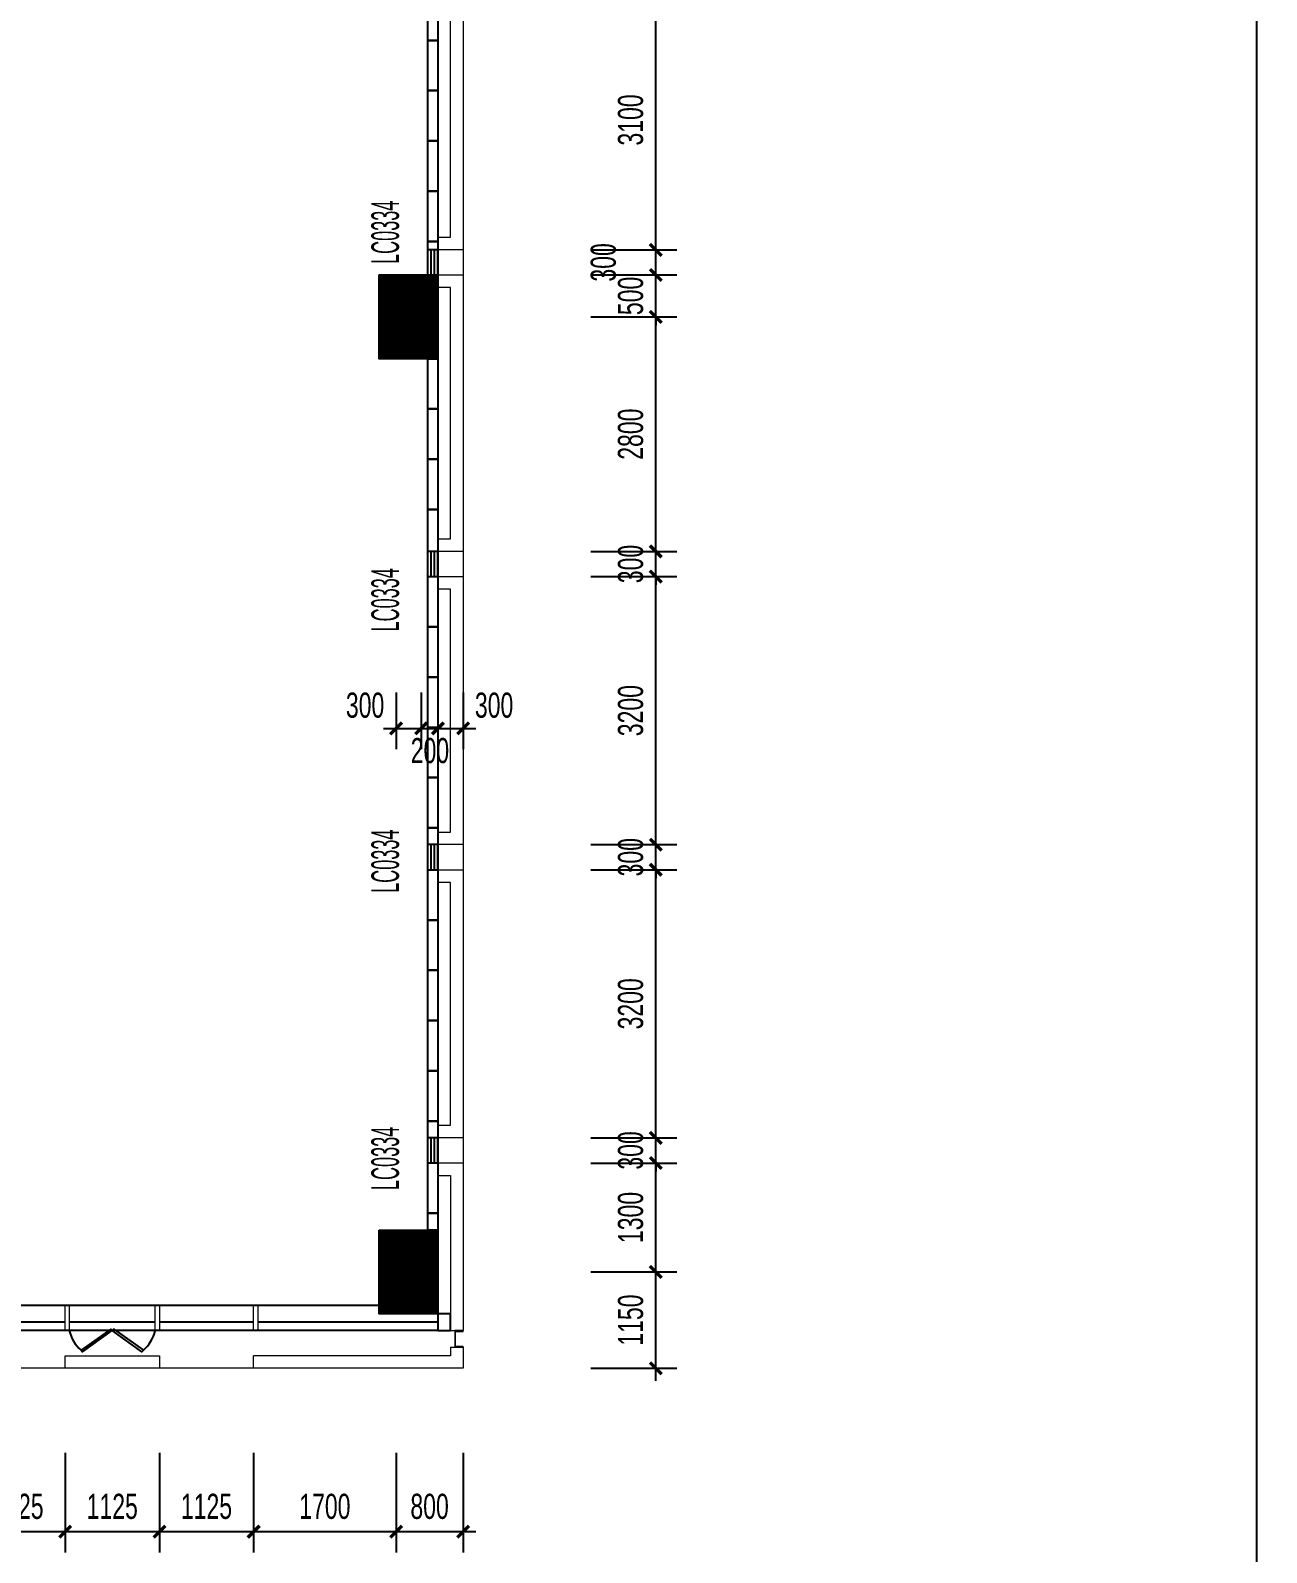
# Model space of a CAD drawing. Header units: millimetres. Extents: x 285006 to 3037698, y -2820855 to 192241.
# Drawn here: x 1062169 to 1076923, y -2816405 to -2798236 of the extents above; entities that cross this region are included whole.
import ezdxf
from ezdxf.enums import TextEntityAlignment as Align
from ezdxf.xclip import XClip

# ---------------------------------------------------------------- set-up
doc = ezdxf.new("R2010")
doc.units = ezdxf.units.MM
doc.header["$XCLIPFRAME"] = 2
doc.header["$PDMODE"] = 35
doc.header["$PDSIZE"] = -0.1
for name, color, linetype in [('___', 4, 'Continuous'), ('COL-1A1B-4~12$0$S-PUB-COL', 6, 'Continuous'), ('COL-1A1B-4~12$0$S-PUB-COLHATCH', 8, 'Continuous'), ('WALL-1A1B-6F$0$A-DOOR', 142, 'Continuous')]:
    doc.layers.add(name, color=color, linetype=linetype)
for name, color, linetype, lineweight in [('DIM-1B-6F$0$A-ANNO-DIMS', 73, 'Continuous', 18), ('DOOR-1B-IDEN-6F$0$A-DOOR-IDEN', 7, 'Continuous', 25), ('EXWALL-1B-6F$0$A-FLOR-UNDR', 11, 'Continuous', 18), ('EXWALL-1B-6F$0$A-SECT-MOLD1', 1, 'Continuous', 15), ('EXWALL-1B-6F$0$A-WALL-GLAZ', 142, 'Continuous', 18), ('EXWALL-1B-6F$0$A-WALL-STON', 31, 'Continuous', 18)]:
    doc.layers.add(name, color=color, linetype=linetype, lineweight=lineweight)
doc.styles.add('CCD_DIM', font='archs.shx', dxfattribs={"width": 0.7})
doc.styles.add('DIM-1B-6F$0$HYGB2014', font='hygbsz.shx', dxfattribs={"width": 0.7, "bigfont": 'hygbhz.shx'})
doc.styles.add('DOOR-1B-IDEN-6F$0$HYGB2014', font='hygbsz.shx', dxfattribs={"width": 0.7, "bigfont": 'hygbhz.shx'})
doc.dimstyles.new('DIM-1B-6F$0$DIMN', dxfattribs={"dimtxt": 300, "dimasz": 100, "dimexe": 250, "dimexo": 300, "dimgap": 0, "dimtad": 0, "dimdec": 0, "dimzin": 0, "dimdsep": 46, "dimtxsty": 'DIM-1B-6F$0$HYGB2014', "dimblk": 'DIM-1B-6F$0$_archtick', "dimcen": 0.09, "dimdle": 150, "dimclrt": 7, "dimazin": 0, "dimtfac": 1, "dimtdec": 0, "dimtix": 1, "dimtmove": 2, "dimatfit": 3, "dimfxl": 1, "dimtvp": 1, "dimtolj": 1, "dimtzin": 0, "dimarcsym": 0})
doc.dimstyles.new('DIM_100', dxfattribs={"dimscale": 100, "dimtxt": 1.5, "dimasz": 1, "dimexe": 1.5, "dimexo": 1.5, "dimgap": 0.6, "dimtad": 1, "dimdec": 0, "dimrnd": 5, "dimzin": 12, "dimdsep": 46, "dimtxsty": 'CCD_DIM', "dimblk": 'CCD_Dimension_Tick', "dimcen": 0.125, "dimclrd": 44, "dimclre": 44, "dimclrt": 50, "dimadec": 0, "dimazin": 0, "dimtfac": 1, "dimtdec": 0, "dimtix": 1, "dimtmove": 2, "dimatfit": 3, "dimldrblk": 'CCD_Leader_Dot', "dimfxl": 5, "dimtvp": 1, "dimtolj": 1, "dimtzin": 0, "dimarcsym": 0})

# ---------------------------------------------------------------- blocks, each defined once
blk = doc.blocks.new('结构留洞-1#AB-6F')
at = {"layer": 'Defpoints'}
blk.add_lwpolyline([(103000, 20800), (107150, 20800), (107150, 21100), (120900, 21100), (120900, 20900), (120900, 20900), (120900, -500), (120200, -500), (120200, -400), (111750, -400), (111750, -500), (111050, -500), (111050, -400), (102753, -400)], dxfattribs=at)
blk = doc.blocks.new('EXWALL-1B-6F$0$幕墙-1125陶板单元')
blk.add_lwpolyline([(-562.5, 150), (562.5, 150), (562.5, 0), (-562.5, 0)], close=True)
blk = doc.blocks.new('EXWALL-1B-6F$0$ef')
at = {"layer": 'EXWALL-1B-6F$0$A-WALL-GLAZ', "lineweight": -3}
for points in [[(98270726, 18746787), (98270744, 18746769), (98271098, 18747022), (98271079, 18747040)], [(98271469, 18746787), (98271451, 18746769), (98271098, 18747022), (98271116, 18747040)]]:
    blk.add_lwpolyline(points, close=True, dxfattribs=at)
for centre, start, end in [((98271019, 18747123), 193.0402, 228.8588), ((98271176, 18747123), 311.1412, 346.9598)]:
    blk.add_arc(centre, 446, start, end, dxfattribs=at)
blk = doc.blocks.new('EXWALL-1B-6F')
at = {"layer": 'EXWALL-1B-6F$0$A-FLOR-UNDR'}
for points in [[(98388935, 18768822), (98388935, 18747022)], [(98388935, 18746822), (98388935, 18746572), (98358310, 18746572)]]:
    blk.add_lwpolyline(points, dxfattribs=at)
at = {"layer": 'EXWALL-1B-6F$0$A-SECT-MOLD1'}
blk.add_lwpolyline([(98388935, 18746832), (98388845, 18746832), (98388845, 18747012), (98388935, 18747012), (98388935, 18747022), (98388835, 18747022), (98388835, 18746822), (98388935, 18746822)], close=True, dxfattribs=at)
at = {"layer": 'EXWALL-1B-6F$0$A-WALL-GLAZ'}
blk.add_line((98379473, 18747322), (98387934, 18747322), dxfattribs=at)
at = {"layer": 'EXWALL-1B-6F$0$A-WALL-GLAZ', "lineweight": -3}
for p, q in [((98384185, 18747122), (98383060, 18747122)), ((98385260, 18747122), (98384235, 18747122)), ((98386435, 18747122), (98385310, 18747122)), ((98388635, 18747122), (98386485, 18747122)), ((98388635, 18747222), (98388635, 18747022)), ((98388635, 18747022), (98358310, 18747022))]:
    blk.add_line(p, q, dxfattribs=at)
at = {"layer": 'EXWALL-1B-6F$0$A-WALL-GLAZ'}
for points in [[(98384235, 18747022), (98384185, 18747022), (98384185, 18747322), (98384235, 18747322)], [(98385310, 18747022), (98385260, 18747022), (98385260, 18747322), (98385310, 18747322)], [(98386485, 18747022), (98386435, 18747022), (98386435, 18747322), (98386485, 18747322)]]:
    blk.add_lwpolyline(points, close=True, dxfattribs=at)
at = {"layer": 'EXWALL-1B-6F$0$A-WALL-GLAZ', "lineweight": -3}
blk.add_lwpolyline([(98388785, 18747222), (98388635, 18747222), (98388635, 18747022), (98388785, 18747022)], close=True, dxfattribs=at)
at = {"layer": 'EXWALL-1B-6F$0$A-WALL-STON'}
for p, q in [((98388635, 18748872), (98388785, 18748872)), ((98388785, 18748872), (98388785, 18747022)), ((98388785, 18747022), (98388935, 18747022)), ((98388785, 18746722), (98386435, 18746722)), ((98388785, 18746822), (98388935, 18746822)), ((98388785, 18746822), (98388785, 18746722))]:
    blk.add_line(p, q, dxfattribs=at)
for points in [[(98388635, 18760072), (98388785, 18760072), (98388785, 18762872), (98388635, 18762872), (98388635, 18763022), (98388935, 18763022), (98388935, 18759922), (98388635, 18759922)], [(98388635, 18756472), (98388785, 18756472), (98388785, 18759472), (98388635, 18759472), (98388635, 18759622), (98388935, 18759622), (98388935, 18756322), (98388635, 18756322)], [(98388635, 18752972), (98388785, 18752972), (98388785, 18755872), (98388635, 18755872), (98388635, 18756022), (98388935, 18756022), (98388935, 18752822), (98388635, 18752822)], [(98388635, 18749472), (98388785, 18749472), (98388785, 18752372), (98388635, 18752372), (98388635, 18752522), (98388935, 18752522), (98388935, 18749322), (98388635, 18749322)]]:
    blk.add_lwpolyline(points, close=True, dxfattribs=at)
for points in [[(98388635, 18749022), (98388935, 18749022), (98388935, 18747022)], [(98388935, 18746822), (98388935, 18746572), (98386435, 18746572), (98386435, 18746722)]]:
    blk.add_lwpolyline(points, dxfattribs=at)
blk.add_blockref('EXWALL-1B-6F$0$ef', (113650, 0))
blk.add_blockref('EXWALL-1B-6F$0$幕墙-1125陶板单元', (98384748, 18746572), dxfattribs=at)
blk = doc.blocks.new('COL-1A1B-4~12')
at = {"layer": 'COL-1A1B-4~12$0$S-PUB-COLHATCH'}
h = blk.add_hatch(dxfattribs=at)
h.set_pattern_fill('ANSI31', color=256)
h.set_pattern_definition([(45, (121936.15707, -3749.11219), (-0.08838834764832, 0.08838834764832), [])])
h.paths.add_polyline_path([(98387935, 18758622), (98388635, 18758622), (98388635, 18759622), (98387935, 18759622)])
h = blk.add_hatch(dxfattribs=at)
h.set_pattern_fill('ANSI31', color=256)
h.set_pattern_definition([(45, (121936.15705, -15149.11264), (-0.08838834764832, 0.08838834764832), [])])
h.paths.add_polyline_path([(98387935, 18747222), (98388635, 18747222), (98388635, 18748222), (98387935, 18748222)])
at = {"layer": 'COL-1A1B-4~12$0$S-PUB-COL'}
for points in [[(98387935, 18759622), (98388635, 18759622), (98388635, 18758622), (98387935, 18758622)], [(98387935, 18748222), (98388635, 18748222), (98388635, 18747222), (98387935, 18747222)]]:
    blk.add_lwpolyline(points, close=True, dxfattribs=at)
blk = doc.blocks.new('DIM-1B-6F$0$_archtick')
at = {"const_width": 0.4}
blk.add_lwpolyline([(-0.7, -0.7), (0.7, 0.7)], dxfattribs=at)
blk = doc.blocks.new('*D1552')
at = {"layer": 'Defpoints', "color": 0, "transparency": 16777216}
for p in [(1061458, -2814913), (1062583, -2814913), (1062583, -2816155)]:
    blk.add_point(p, dxfattribs=at)
at = {"layer": 'DIM-1B-6F$0$A-ANNO-DIMS', "color": 0, "lineweight": -2, "transparency": 16777216}
for p, q in [((1061458, -2815213), (1061458, -2816405)), ((1062583, -2815213), (1062583, -2816405)), ((1061308, -2816155), (1062733, -2816155))]:
    blk.add_line(p, q, dxfattribs=at)
at = {"layer": 'DIM-1B-6F$0$A-ANNO-DIMS', "color": 0, "lineweight": -2, "transparency": 16777216, "xscale": 100, "yscale": 100, "zscale": 100, "rotation": 180}
blk.add_blockref('DIM-1B-6F$0$_archtick', (1061458, -2816155), dxfattribs=at)
at = {"layer": 'DIM-1B-6F$0$A-ANNO-DIMS', "color": 0, "lineweight": -2, "transparency": 16777216, "xscale": 100, "yscale": 100, "zscale": 100}
blk.add_blockref('DIM-1B-6F$0$_archtick', (1062583, -2816155), dxfattribs=at)
at = {"layer": 'DIM-1B-6F$0$A-ANNO-DIMS', "color": 7, "transparency": 16777216, "insert": (1062020, -2815855), "char_height": 300, "attachment_point": 5, "style": 'DIM-1B-6F$0$HYGB2014'}
blk.add_mtext('\\A1;1125', dxfattribs=at)
blk = doc.blocks.new('CCD_Dimension_Tick')
at = {"color": 0, "linetype": 'ByBlock'}
for p, q in [((-1.09, 0), (0, 0)), ((0, 0), (1.09, 0))]:
    blk.add_line(p, q, dxfattribs=at)
at = {"color": 0, "linetype": 'Continuous', "const_width": 0.608}
blk.add_lwpolyline([(-0.61, -0.61), (0.61, 0.61)], dxfattribs=at)
blk = doc.blocks.new('*D1553')
at = {"layer": '___', "color": 44, "lineweight": -2, "transparency": 16777216}
for p, q in [((1162392, -1083359), (1162242, -1083359)), ((1162392, -1083459), (1162392, -1085509)), ((1162435, -1085609), (1162242, -1085609))]:
    blk.add_line(p, q, dxfattribs=at)
at = {"layer": 'Defpoints', "color": 0, "transparency": 16777216}
for p in [(1162518, -1083359), (1162392, -1085609), (1162585, -1085609), (1062583, -2814913), (1063708, -2814913), (1063708, -2816155)]:
    blk.add_point(p, dxfattribs=at)
at = {"layer": 'DIM-1B-6F$0$A-ANNO-DIMS', "color": 0, "lineweight": -2, "transparency": 16777216}
for p, q in [((1062583, -2815213), (1062583, -2816405)), ((1063708, -2815213), (1063708, -2816405)), ((1062433, -2816155), (1063858, -2816155))]:
    blk.add_line(p, q, dxfattribs=at)
at = {"layer": '___', "color": 44, "lineweight": -2, "transparency": 16777216, "xscale": 100, "yscale": 100, "zscale": 100}
for p, rotation in [((1162392, -1083359), 90), ((1162392, -1085609), 270)]:
    blk.add_blockref('CCD_Dimension_Tick', p, dxfattribs=dict(at, rotation=rotation))
at = {"layer": 'DIM-1B-6F$0$A-ANNO-DIMS', "color": 0, "lineweight": -2, "transparency": 16777216, "xscale": 100, "yscale": 100, "zscale": 100, "rotation": 180}
blk.add_blockref('DIM-1B-6F$0$_archtick', (1062583, -2816155), dxfattribs=at)
at = {"layer": 'DIM-1B-6F$0$A-ANNO-DIMS', "color": 0, "lineweight": -2, "transparency": 16777216, "xscale": 100, "yscale": 100, "zscale": 100}
blk.add_blockref('DIM-1B-6F$0$_archtick', (1063708, -2816155), dxfattribs=at)
at = {"layer": '___', "color": 50, "transparency": 16777216, "insert": (1162257, -1084484), "char_height": 150, "attachment_point": 5, "rotation": 90, "style": 'CCD_DIM'}
blk.add_mtext('\\A1;2250', dxfattribs=at)
at = {"layer": 'DIM-1B-6F$0$A-ANNO-DIMS', "color": 7, "transparency": 16777216, "insert": (1063145, -2815855), "char_height": 300, "attachment_point": 5, "style": 'DIM-1B-6F$0$HYGB2014'}
blk.add_mtext('\\A1;1125', dxfattribs=at)
blk = doc.blocks.new('*D1554')
at = {"layer": '___', "color": 44, "lineweight": -2, "transparency": 16777216}
for p, q in [((1154593, -1091584), (1154281, -1091584)), ((1154431, -1091684), (1154431, -1092211)), ((1154593, -1092311), (1154281, -1092311))]:
    blk.add_line(p, q, dxfattribs=at)
at = {"layer": 'Defpoints', "color": 0, "transparency": 16777216}
for p in [(1154743, -1091584, 0), (1154431, -1092311), (1154743, -1092311, 0), (1063708, -2814913), (1064833, -2814913), (1064833, -2816155)]:
    blk.add_point(p, dxfattribs=at)
at = {"layer": 'DIM-1B-6F$0$A-ANNO-DIMS', "color": 0, "lineweight": -2, "transparency": 16777216}
for p, q in [((1063708, -2815213), (1063708, -2816405)), ((1064833, -2815213), (1064833, -2816405)), ((1063558, -2816155), (1064983, -2816155))]:
    blk.add_line(p, q, dxfattribs=at)
at = {"layer": '___', "color": 44, "lineweight": -2, "transparency": 16777216, "xscale": 100, "yscale": 100, "zscale": 100}
for p, rotation in [((1154431, -1091584), 90.00020283730542), ((1154431, -1092311), 270.0002028373054)]:
    blk.add_blockref('CCD_Dimension_Tick', p, dxfattribs=dict(at, rotation=rotation))
at = {"layer": 'DIM-1B-6F$0$A-ANNO-DIMS', "color": 0, "lineweight": -2, "transparency": 16777216, "xscale": 100, "yscale": 100, "zscale": 100, "rotation": 180}
blk.add_blockref('DIM-1B-6F$0$_archtick', (1063708, -2816155), dxfattribs=at)
at = {"layer": 'DIM-1B-6F$0$A-ANNO-DIMS', "color": 0, "lineweight": -2, "transparency": 16777216, "xscale": 100, "yscale": 100, "zscale": 100}
blk.add_blockref('DIM-1B-6F$0$_archtick', (1064833, -2816155), dxfattribs=at)
at = {"layer": '___', "color": 50, "transparency": 16777216, "insert": (1154566, -1091947), "char_height": 150, "attachment_point": 5, "rotation": 270.0002, "style": 'CCD_DIM'}
blk.add_mtext('\\A1;725', dxfattribs=at)
at = {"layer": 'DIM-1B-6F$0$A-ANNO-DIMS', "color": 7, "transparency": 16777216, "insert": (1064270, -2815855), "char_height": 300, "attachment_point": 5, "style": 'DIM-1B-6F$0$HYGB2014'}
blk.add_mtext('\\A1;1125', dxfattribs=at)
blk = doc.blocks.new('*D1555')
at = {"layer": '___', "color": 44, "lineweight": -2, "transparency": 16777216}
for p, q in [((1154593, -1087071), (1154181, -1087071)), ((1154331, -1089276), (1154331, -1087171)), ((1154593, -1089376), (1154181, -1089376))]:
    blk.add_line(p, q, dxfattribs=at)
at = {"layer": 'Defpoints', "color": 0, "transparency": 16777216}
for p in [(1154331, -1087071), (1154743, -1087071, 0), (1154743, -1089376, 0), (1064833, -2814913), (1066533, -2814913), (1066533, -2816155)]:
    blk.add_point(p, dxfattribs=at)
at = {"layer": 'DIM-1B-6F$0$A-ANNO-DIMS', "color": 0, "lineweight": -2, "transparency": 16777216}
for p, q in [((1064833, -2815213), (1064833, -2816405)), ((1066533, -2815213), (1066533, -2816405)), ((1064683, -2816155), (1066683, -2816155))]:
    blk.add_line(p, q, dxfattribs=at)
at = {"layer": '___', "color": 44, "lineweight": -2, "transparency": 16777216, "xscale": 100, "yscale": 100, "zscale": 100}
for p, rotation in [((1154331, -1087071), 90), ((1154331, -1089376), 270)]:
    blk.add_blockref('CCD_Dimension_Tick', p, dxfattribs=dict(at, rotation=rotation))
at = {"layer": 'DIM-1B-6F$0$A-ANNO-DIMS', "color": 0, "lineweight": -2, "transparency": 16777216, "xscale": 100, "yscale": 100, "zscale": 100, "rotation": 180}
blk.add_blockref('DIM-1B-6F$0$_archtick', (1064833, -2816155), dxfattribs=at)
at = {"layer": 'DIM-1B-6F$0$A-ANNO-DIMS', "color": 0, "lineweight": -2, "transparency": 16777216, "xscale": 100, "yscale": 100, "zscale": 100}
blk.add_blockref('DIM-1B-6F$0$_archtick', (1066533, -2816155), dxfattribs=at)
at = {"layer": '___', "color": 50, "transparency": 16777216, "insert": (1154196, -1088224), "char_height": 150, "attachment_point": 5, "rotation": 90, "style": 'CCD_DIM'}
blk.add_mtext('\\A1;2305', dxfattribs=at)
at = {"layer": 'DIM-1B-6F$0$A-ANNO-DIMS', "color": 7, "transparency": 16777216, "insert": (1065683, -2815855), "char_height": 300, "attachment_point": 5, "style": 'DIM-1B-6F$0$HYGB2014'}
blk.add_mtext('\\A1;1700', dxfattribs=at)
blk = doc.blocks.new('*D1556')
at = {"layer": '___', "color": 44, "lineweight": -2, "transparency": 16777216}
for p, q in [((1154593, -1088749), (1154436, -1088749)), ((1154586, -1088849), (1154586, -1089276)), ((1154593, -1089376), (1154436, -1089376))]:
    blk.add_line(p, q, dxfattribs=at)
at = {"layer": 'Defpoints', "color": 0, "transparency": 16777216}
for p in [(1154743, -1088749, 0), (1154586, -1089376), (1154743, -1089376, 0), (1066533, -2814913), (1067333, -2814913), (1067333, -2816155)]:
    blk.add_point(p, dxfattribs=at)
at = {"layer": 'DIM-1B-6F$0$A-ANNO-DIMS', "color": 0, "lineweight": -2, "transparency": 16777216}
for p, q in [((1066533, -2815213), (1066533, -2816405)), ((1067333, -2815213), (1067333, -2816405)), ((1066383, -2816155), (1067483, -2816155))]:
    blk.add_line(p, q, dxfattribs=at)
at = {"layer": '___', "color": 44, "lineweight": -2, "transparency": 16777216, "xscale": 100, "yscale": 100, "zscale": 100}
for p, rotation in [((1154586, -1088749), 90), ((1154586, -1089376), 270)]:
    blk.add_blockref('CCD_Dimension_Tick', p, dxfattribs=dict(at, rotation=rotation))
at = {"layer": 'DIM-1B-6F$0$A-ANNO-DIMS', "color": 0, "lineweight": -2, "transparency": 16777216, "xscale": 100, "yscale": 100, "zscale": 100, "rotation": 180}
blk.add_blockref('DIM-1B-6F$0$_archtick', (1066533, -2816155), dxfattribs=at)
at = {"layer": 'DIM-1B-6F$0$A-ANNO-DIMS', "color": 0, "lineweight": -2, "transparency": 16777216, "xscale": 100, "yscale": 100, "zscale": 100}
blk.add_blockref('DIM-1B-6F$0$_archtick', (1067333, -2816155), dxfattribs=at)
at = {"layer": '___', "color": 50, "transparency": 16777216, "insert": (1154451, -1089062), "char_height": 150, "attachment_point": 5, "rotation": 90, "style": 'CCD_DIM'}
blk.add_mtext('\\A1;625', dxfattribs=at)
at = {"layer": 'DIM-1B-6F$0$A-ANNO-DIMS', "color": 7, "transparency": 16777216, "insert": (1066933, -2815855), "char_height": 300, "attachment_point": 5, "style": 'DIM-1B-6F$0$HYGB2014'}
blk.add_mtext('\\A1;800', dxfattribs=at)
blk = doc.blocks.new('*D1452')
at = {"layer": 'Defpoints', "color": 0, "transparency": 16777216}
for p in [(1068559, -2813055), (1069633, -2813055), (1068559, -2814205)]:
    blk.add_point(p, dxfattribs=at)
at = {"layer": 'DIM-1B-6F$0$A-ANNO-DIMS', "color": 0, "lineweight": -2, "transparency": 16777216}
for p, q in [((1069633, -2814355), (1069633, -2812905)), ((1068859, -2813055), (1069883, -2813055)), ((1068859, -2814205), (1069883, -2814205))]:
    blk.add_line(p, q, dxfattribs=at)
at = {"layer": 'DIM-1B-6F$0$A-ANNO-DIMS', "color": 0, "lineweight": -2, "transparency": 16777216, "xscale": 100, "yscale": 100, "zscale": 100}
for p, rotation in [((1069633, -2813055), 90), ((1069633, -2814205), 270)]:
    blk.add_blockref('DIM-1B-6F$0$_archtick', p, dxfattribs=dict(at, rotation=rotation))
at = {"layer": 'DIM-1B-6F$0$A-ANNO-DIMS', "color": 7, "transparency": 16777216, "insert": (1069333, -2813630), "char_height": 300, "attachment_point": 5, "rotation": 90, "style": 'DIM-1B-6F$0$HYGB2014'}
blk.add_mtext('\\A1;1150', dxfattribs=at)
blk = doc.blocks.new('*D1453')
at = {"layer": 'Defpoints', "color": 0, "transparency": 16777216}
for p in [(1068559, -2811755), (1069633, -2811755), (1068559, -2813055)]:
    blk.add_point(p, dxfattribs=at)
at = {"layer": 'DIM-1B-6F$0$A-ANNO-DIMS', "color": 0, "lineweight": -2, "transparency": 16777216}
for p, q in [((1069633, -2813205), (1069633, -2811605)), ((1068859, -2811755), (1069883, -2811755)), ((1068859, -2813055), (1069883, -2813055))]:
    blk.add_line(p, q, dxfattribs=at)
at = {"layer": 'DIM-1B-6F$0$A-ANNO-DIMS', "color": 0, "lineweight": -2, "transparency": 16777216, "xscale": 100, "yscale": 100, "zscale": 100}
for p, rotation in [((1069633, -2811755), 90), ((1069633, -2813055), 270)]:
    blk.add_blockref('DIM-1B-6F$0$_archtick', p, dxfattribs=dict(at, rotation=rotation))
at = {"layer": 'DIM-1B-6F$0$A-ANNO-DIMS', "color": 7, "transparency": 16777216, "insert": (1069333, -2812405), "char_height": 300, "attachment_point": 5, "rotation": 90, "style": 'DIM-1B-6F$0$HYGB2014'}
blk.add_mtext('\\A1;1300', dxfattribs=at)
blk = doc.blocks.new('*D1454')
at = {"layer": 'Defpoints', "color": 0, "transparency": 16777216}
for p in [(1068559, -2811455), (1069633, -2811455), (1068559, -2811755)]:
    blk.add_point(p, dxfattribs=at)
at = {"layer": 'DIM-1B-6F$0$A-ANNO-DIMS', "color": 0, "lineweight": -2, "transparency": 16777216}
for p, q in [((1069633, -2811455), (1069633, -2811355)), ((1068859, -2811455), (1069883, -2811455)), ((1069633, -2811755), (1069633, -2811455)), ((1068859, -2811755), (1069883, -2811755)), ((1069633, -2811755), (1069633, -2811855))]:
    blk.add_line(p, q, dxfattribs=at)
at = {"layer": 'DIM-1B-6F$0$A-ANNO-DIMS', "color": 0, "lineweight": -2, "transparency": 16777216, "xscale": 100, "yscale": 100, "zscale": 100}
for p, rotation in [((1069633, -2811455), 270), ((1069633, -2811755), 90)]:
    blk.add_blockref('DIM-1B-6F$0$_archtick', p, dxfattribs=dict(at, rotation=rotation))
at = {"layer": 'DIM-1B-6F$0$A-ANNO-DIMS', "color": 7, "transparency": 16777216, "insert": (1069333, -2811605), "char_height": 300, "attachment_point": 5, "rotation": 90, "style": 'DIM-1B-6F$0$HYGB2014'}
blk.add_mtext('\\A1;300', dxfattribs=at)
blk = doc.blocks.new('*D1455')
at = {"layer": 'Defpoints', "color": 0, "transparency": 16777216}
for p in [(1068559, -2808255), (1069633, -2808255), (1068559, -2811455)]:
    blk.add_point(p, dxfattribs=at)
at = {"layer": 'DIM-1B-6F$0$A-ANNO-DIMS', "color": 0, "lineweight": -2, "transparency": 16777216}
for p, q in [((1069633, -2811605), (1069633, -2808105)), ((1068859, -2808255), (1069883, -2808255)), ((1068859, -2811455), (1069883, -2811455))]:
    blk.add_line(p, q, dxfattribs=at)
at = {"layer": 'DIM-1B-6F$0$A-ANNO-DIMS', "color": 0, "lineweight": -2, "transparency": 16777216, "xscale": 100, "yscale": 100, "zscale": 100}
for p, rotation in [((1069633, -2808255), 90), ((1069633, -2811455), 270)]:
    blk.add_blockref('DIM-1B-6F$0$_archtick', p, dxfattribs=dict(at, rotation=rotation))
at = {"layer": 'DIM-1B-6F$0$A-ANNO-DIMS', "color": 7, "transparency": 16777216, "insert": (1069333, -2809855), "char_height": 300, "attachment_point": 5, "rotation": 90, "style": 'DIM-1B-6F$0$HYGB2014'}
blk.add_mtext('\\A1;3200', dxfattribs=at)
blk = doc.blocks.new('*D1456')
at = {"layer": 'Defpoints', "color": 0, "transparency": 16777216}
for p in [(1068559, -2807955), (1069633, -2807955), (1068559, -2808255)]:
    blk.add_point(p, dxfattribs=at)
at = {"layer": 'DIM-1B-6F$0$A-ANNO-DIMS', "color": 0, "lineweight": -2, "transparency": 16777216}
for p, q in [((1069633, -2807955), (1069633, -2807855)), ((1068859, -2807955), (1069883, -2807955)), ((1069633, -2808255), (1069633, -2807955)), ((1068859, -2808255), (1069883, -2808255)), ((1069633, -2808255), (1069633, -2808355))]:
    blk.add_line(p, q, dxfattribs=at)
at = {"layer": 'DIM-1B-6F$0$A-ANNO-DIMS', "color": 0, "lineweight": -2, "transparency": 16777216, "xscale": 100, "yscale": 100, "zscale": 100}
for p, rotation in [((1069633, -2807955), 270), ((1069633, -2808255), 90)]:
    blk.add_blockref('DIM-1B-6F$0$_archtick', p, dxfattribs=dict(at, rotation=rotation))
at = {"layer": 'DIM-1B-6F$0$A-ANNO-DIMS', "color": 7, "transparency": 16777216, "insert": (1069333, -2808105), "char_height": 300, "attachment_point": 5, "rotation": 90, "style": 'DIM-1B-6F$0$HYGB2014'}
blk.add_mtext('\\A1;300', dxfattribs=at)
blk = doc.blocks.new('*D1457')
at = {"layer": 'Defpoints', "color": 0, "transparency": 16777216}
for p in [(1068559, -2804755), (1069633, -2804755), (1068559, -2807955)]:
    blk.add_point(p, dxfattribs=at)
at = {"layer": 'DIM-1B-6F$0$A-ANNO-DIMS', "color": 0, "lineweight": -2, "transparency": 16777216}
for p, q in [((1069633, -2808105), (1069633, -2804605)), ((1068859, -2804755), (1069883, -2804755)), ((1068859, -2807955), (1069883, -2807955))]:
    blk.add_line(p, q, dxfattribs=at)
at = {"layer": 'DIM-1B-6F$0$A-ANNO-DIMS', "color": 0, "lineweight": -2, "transparency": 16777216, "xscale": 100, "yscale": 100, "zscale": 100}
for p, rotation in [((1069633, -2804755), 90), ((1069633, -2807955), 270)]:
    blk.add_blockref('DIM-1B-6F$0$_archtick', p, dxfattribs=dict(at, rotation=rotation))
at = {"layer": 'DIM-1B-6F$0$A-ANNO-DIMS', "color": 7, "transparency": 16777216, "insert": (1069333, -2806355), "char_height": 300, "attachment_point": 5, "rotation": 90, "style": 'DIM-1B-6F$0$HYGB2014'}
blk.add_mtext('\\A1;3200', dxfattribs=at)
blk = doc.blocks.new('*D1458')
at = {"layer": 'Defpoints', "color": 0, "transparency": 16777216}
for p in [(1068559, -2804455), (1069633, -2804455), (1068559, -2804755)]:
    blk.add_point(p, dxfattribs=at)
at = {"layer": 'DIM-1B-6F$0$A-ANNO-DIMS', "color": 0, "lineweight": -2, "transparency": 16777216}
for p, q in [((1068859, -2804455), (1069883, -2804455)), ((1069633, -2804455), (1069633, -2804355)), ((1069633, -2804755), (1069633, -2804455)), ((1068859, -2804755), (1069883, -2804755)), ((1069633, -2804755), (1069633, -2804855))]:
    blk.add_line(p, q, dxfattribs=at)
at = {"layer": 'DIM-1B-6F$0$A-ANNO-DIMS', "color": 0, "lineweight": -2, "transparency": 16777216, "xscale": 100, "yscale": 100, "zscale": 100}
for p, rotation in [((1069633, -2804455), 270), ((1069633, -2804755), 90)]:
    blk.add_blockref('DIM-1B-6F$0$_archtick', p, dxfattribs=dict(at, rotation=rotation))
at = {"layer": 'DIM-1B-6F$0$A-ANNO-DIMS', "color": 7, "transparency": 16777216, "insert": (1069333, -2804605), "char_height": 300, "attachment_point": 5, "rotation": 90, "style": 'DIM-1B-6F$0$HYGB2014'}
blk.add_mtext('\\A1;300', dxfattribs=at)
blk = doc.blocks.new('*D1459')
at = {"layer": 'Defpoints', "color": 0, "transparency": 16777216}
for p in [(1068559, -2801655), (1069633, -2801655), (1068559, -2804455)]:
    blk.add_point(p, dxfattribs=at)
at = {"layer": 'DIM-1B-6F$0$A-ANNO-DIMS', "color": 0, "lineweight": -2, "transparency": 16777216}
for p, q in [((1069633, -2804605), (1069633, -2801505)), ((1068859, -2801655), (1069883, -2801655)), ((1068859, -2804455), (1069883, -2804455))]:
    blk.add_line(p, q, dxfattribs=at)
at = {"layer": 'DIM-1B-6F$0$A-ANNO-DIMS', "color": 0, "lineweight": -2, "transparency": 16777216, "xscale": 100, "yscale": 100, "zscale": 100}
for p, rotation in [((1069633, -2801655), 90), ((1069633, -2804455), 270)]:
    blk.add_blockref('DIM-1B-6F$0$_archtick', p, dxfattribs=dict(at, rotation=rotation))
at = {"layer": 'DIM-1B-6F$0$A-ANNO-DIMS', "color": 7, "transparency": 16777216, "insert": (1069333, -2803055), "char_height": 300, "attachment_point": 5, "rotation": 90, "style": 'DIM-1B-6F$0$HYGB2014'}
blk.add_mtext('\\A1;2800', dxfattribs=at)
blk = doc.blocks.new('*D1460')
at = {"layer": 'Defpoints', "color": 0, "transparency": 16777216}
for p in [(1068559, -2801155), (1069633, -2801155), (1068559, -2801655)]:
    blk.add_point(p, dxfattribs=at)
at = {"layer": 'DIM-1B-6F$0$A-ANNO-DIMS', "color": 0, "lineweight": -2, "transparency": 16777216}
for p, q in [((1068859, -2801155), (1069883, -2801155)), ((1069633, -2801155), (1069633, -2801055)), ((1069633, -2801655), (1069633, -2801155)), ((1068859, -2801655), (1069883, -2801655)), ((1069633, -2801655), (1069633, -2801755))]:
    blk.add_line(p, q, dxfattribs=at)
at = {"layer": 'DIM-1B-6F$0$A-ANNO-DIMS', "color": 0, "lineweight": -2, "transparency": 16777216, "xscale": 100, "yscale": 100, "zscale": 100}
for p, rotation in [((1069633, -2801155), 270), ((1069633, -2801655), 90)]:
    blk.add_blockref('DIM-1B-6F$0$_archtick', p, dxfattribs=dict(at, rotation=rotation))
at = {"layer": 'DIM-1B-6F$0$A-ANNO-DIMS', "color": 7, "transparency": 16777216, "insert": (1069333, -2801405), "char_height": 300, "attachment_point": 5, "rotation": 90, "style": 'DIM-1B-6F$0$HYGB2014'}
blk.add_mtext('\\A1;500', dxfattribs=at)
blk = doc.blocks.new('*D1461')
at = {"layer": 'Defpoints', "color": 0, "transparency": 16777216}
for p in [(1068559, -2800855), (1069633, -2800855), (1068559, -2801155)]:
    blk.add_point(p, dxfattribs=at)
at = {"layer": 'DIM-1B-6F$0$A-ANNO-DIMS', "color": 0, "lineweight": -2, "transparency": 16777216}
for p, q in [((1069633, -2801305), (1069633, -2800705)), ((1068859, -2800855), (1069883, -2800855)), ((1068859, -2801155), (1069883, -2801155))]:
    blk.add_line(p, q, dxfattribs=at)
at = {"layer": 'DIM-1B-6F$0$A-ANNO-DIMS', "color": 0, "lineweight": -2, "transparency": 16777216, "xscale": 100, "yscale": 100, "zscale": 100}
for p, rotation in [((1069633, -2800855), 90), ((1069633, -2801155), 270)]:
    blk.add_blockref('DIM-1B-6F$0$_archtick', p, dxfattribs=dict(at, rotation=rotation))
at = {"layer": 'DIM-1B-6F$0$A-ANNO-DIMS', "color": 7, "transparency": 16777216, "insert": (1069008, -2801005), "char_height": 300, "attachment_point": 5, "rotation": 90, "style": 'DIM-1B-6F$0$HYGB2014'}
blk.add_mtext('\\A1;300', dxfattribs=at)
blk = doc.blocks.new('*D1462')
at = {"layer": 'Defpoints', "color": 0, "transparency": 16777216}
for p in [(1068559, -2797755), (1069633, -2797755), (1068559, -2800855)]:
    blk.add_point(p, dxfattribs=at)
at = {"layer": 'DIM-1B-6F$0$A-ANNO-DIMS', "color": 0, "lineweight": -2, "transparency": 16777216}
for p, q in [((1069633, -2801005), (1069633, -2797605)), ((1068859, -2797755), (1069883, -2797755)), ((1068859, -2800855), (1069883, -2800855))]:
    blk.add_line(p, q, dxfattribs=at)
at = {"layer": 'DIM-1B-6F$0$A-ANNO-DIMS', "color": 0, "lineweight": -2, "transparency": 16777216, "xscale": 100, "yscale": 100, "zscale": 100}
for p, rotation in [((1069633, -2797755), 90), ((1069633, -2800855), 270)]:
    blk.add_blockref('DIM-1B-6F$0$_archtick', p, dxfattribs=dict(at, rotation=rotation))
at = {"layer": 'DIM-1B-6F$0$A-ANNO-DIMS', "color": 7, "transparency": 16777216, "insert": (1069333, -2799305), "char_height": 300, "attachment_point": 5, "rotation": 90, "style": 'DIM-1B-6F$0$HYGB2014'}
blk.add_mtext('\\A1;3100', dxfattribs=at)
blk = doc.blocks.new('*D1469')
at = {"layer": 'Defpoints', "color": 0, "transparency": 16777216}
for p in [(1066533, -2805839), (1066833, -2805839), (1066833, -2806567)]:
    blk.add_point(p, dxfattribs=at)
at = {"layer": 'DIM-1B-6F$0$A-ANNO-DIMS', "color": 0, "lineweight": -2, "transparency": 16777216}
for p, q in [((1066533, -2806139), (1066533, -2806817)), ((1066833, -2806139), (1066833, -2806817)), ((1066383, -2806567), (1066983, -2806567))]:
    blk.add_line(p, q, dxfattribs=at)
at = {"layer": 'DIM-1B-6F$0$A-ANNO-DIMS', "color": 0, "lineweight": -2, "transparency": 16777216, "xscale": 100, "yscale": 100, "zscale": 100, "rotation": 180}
blk.add_blockref('DIM-1B-6F$0$_archtick', (1066533, -2806567), dxfattribs=at)
at = {"layer": 'DIM-1B-6F$0$A-ANNO-DIMS', "color": 0, "lineweight": -2, "transparency": 16777216, "xscale": 100, "yscale": 100, "zscale": 100}
blk.add_blockref('DIM-1B-6F$0$_archtick', (1066833, -2806567), dxfattribs=at)
at = {"layer": 'DIM-1B-6F$0$A-ANNO-DIMS', "color": 7, "transparency": 16777216, "insert": (1066163, -2806292), "char_height": 300, "attachment_point": 5, "style": 'DIM-1B-6F$0$HYGB2014'}
blk.add_mtext('\\A1;300', dxfattribs=at)
blk = doc.blocks.new('*D1470')
at = {"layer": 'Defpoints', "color": 0, "transparency": 16777216}
for p in [(1066833, -2805839), (1067033, -2805839), (1067033, -2806567)]:
    blk.add_point(p, dxfattribs=at)
at = {"layer": 'DIM-1B-6F$0$A-ANNO-DIMS', "color": 0, "lineweight": -2, "transparency": 16777216}
for p, q in [((1066833, -2806139), (1066833, -2806817)), ((1067033, -2806139), (1067033, -2806817)), ((1066683, -2806567), (1067183, -2806567))]:
    blk.add_line(p, q, dxfattribs=at)
at = {"layer": 'DIM-1B-6F$0$A-ANNO-DIMS', "color": 0, "lineweight": -2, "transparency": 16777216, "xscale": 100, "yscale": 100, "zscale": 100, "rotation": 180}
blk.add_blockref('DIM-1B-6F$0$_archtick', (1066833, -2806567), dxfattribs=at)
at = {"layer": 'DIM-1B-6F$0$A-ANNO-DIMS', "color": 0, "lineweight": -2, "transparency": 16777216, "xscale": 100, "yscale": 100, "zscale": 100}
blk.add_blockref('DIM-1B-6F$0$_archtick', (1067033, -2806567), dxfattribs=at)
at = {"layer": 'DIM-1B-6F$0$A-ANNO-DIMS', "color": 7, "transparency": 16777216, "insert": (1066937, -2806834), "char_height": 300, "attachment_point": 5, "style": 'DIM-1B-6F$0$HYGB2014'}
blk.add_mtext('\\A1;200', dxfattribs=at)
blk = doc.blocks.new('*D1471')
at = {"layer": 'Defpoints', "color": 0, "transparency": 16777216}
for p in [(1067033, -2805839), (1067333, -2805839), (1067333, -2806567)]:
    blk.add_point(p, dxfattribs=at)
at = {"layer": 'DIM-1B-6F$0$A-ANNO-DIMS', "color": 0, "lineweight": -2, "transparency": 16777216}
for p, q in [((1067033, -2806139), (1067033, -2806817)), ((1067333, -2806139), (1067333, -2806817)), ((1066883, -2806567), (1067483, -2806567))]:
    blk.add_line(p, q, dxfattribs=at)
at = {"layer": 'DIM-1B-6F$0$A-ANNO-DIMS', "color": 0, "lineweight": -2, "transparency": 16777216, "xscale": 100, "yscale": 100, "zscale": 100, "rotation": 180}
blk.add_blockref('DIM-1B-6F$0$_archtick', (1067033, -2806567), dxfattribs=at)
at = {"layer": 'DIM-1B-6F$0$A-ANNO-DIMS', "color": 0, "lineweight": -2, "transparency": 16777216, "xscale": 100, "yscale": 100, "zscale": 100}
blk.add_blockref('DIM-1B-6F$0$_archtick', (1067333, -2806567), dxfattribs=at)
at = {"layer": 'DIM-1B-6F$0$A-ANNO-DIMS', "color": 7, "transparency": 16777216, "insert": (1067703, -2806292), "char_height": 300, "attachment_point": 5, "style": 'DIM-1B-6F$0$HYGB2014'}
blk.add_mtext('\\A1;300', dxfattribs=at)
blk = doc.blocks.new('DOOR-1B-IDEN-6F')
at = {"layer": 'DOOR-1B-IDEN-6F$0$A-DOOR-IDEN', "style": 'DOOR-1B-IDEN-6F$0$HYGB2014', "width": 0.5}
for p in [(98388005, 18759753), (98388005, 18755366), (98388005, 18752246), (98388005, 18748699)]:
    blk.add_text('LC0334', height=330, rotation=90, dxfattribs=at).set_placement(p, align=Align.MIDDLE_LEFT)
blk = doc.blocks.new('A$C008C76B7')
at = {"color": 1}
for points in [[(45640, -5200), (45700, -5200), (45700, -5800), (45580, -5800), (45580, -5200)], [(45640, -5800), (45700, -5800), (45700, -6400), (45580, -6400), (45580, -5800)], [(45640, -6400), (45700, -6400), (45700, -7000), (45580, -7000), (45580, -6400)], [(45640, -7000), (45700, -7000), (45700, -7600), (45580, -7600), (45580, -7000)], [(45640, -7600), (45700, -7600), (45700, -8200), (45580, -8200), (45580, -7600)], [(45640, -8200), (45700, -8200), (45700, -8300), (45580, -8300), (45580, -8200)], [(45640, -9600), (45700, -9600), (45700, -10200), (45580, -10200), (45580, -9600)], [(45640, -10200), (45700, -10200), (45700, -10800), (45580, -10800), (45580, -10200)], [(45640, -10800), (45700, -10800), (45700, -11400), (45580, -11400), (45580, -10800)], [(45640, -11400), (45700, -11400), (45700, -11900), (45580, -11900), (45580, -11400)], [(45640, -12200), (45700, -12200), (45700, -12800), (45580, -12800), (45580, -12200)], [(45640, -12800), (45700, -12800), (45700, -13400), (45580, -13400), (45580, -12800)], [(45640, -13400), (45700, -13400), (45700, -14000), (45580, -14000), (45580, -13400)], [(45640, -14000), (45700, -14000), (45700, -14600), (45580, -14600), (45580, -14000)], [(45640, -14600), (45700, -14600), (45700, -15200), (45580, -15200), (45580, -14600)], [(45640, -15200), (45700, -15200), (45700, -15400), (45580, -15400), (45580, -15200)], [(45640, -15700), (45700, -15700), (45700, -16300), (45580, -16300), (45580, -15700)], [(45640, -16300), (45700, -16300), (45700, -16900), (45580, -16900), (45580, -16300)], [(45640, -16900), (45700, -16900), (45700, -17500), (45580, -17500), (45580, -16900)], [(45640, -17500), (45700, -17500), (45700, -18100), (45580, -18100), (45580, -17500)], [(45640, -18100), (45700, -18100), (45700, -18700), (45580, -18700), (45580, -18100)], [(45640, -18700), (45700, -18700), (45700, -18900), (45580, -18900), (45580, -18700)], [(45640, -19200), (45700, -19200), (45700, -19800), (45580, -19800), (45580, -19200)], [(45640, -19800), (45700, -19800), (45700, -20000), (45580, -20000), (45580, -19800)]]:
    blk.add_lwpolyline(points, close=True, dxfattribs=at)
blk = doc.blocks.new('CCD_Leader_Dot')
at = {"color": 0, "linetype": 'ByBlock'}
blk.add_line((-5, 0), (-10, 0), dxfattribs=at)
at = {"color": 0, "linetype": 'ByBlock', "const_width": 5}
blk.add_lwpolyline([(-2.5, 0, 1), (2.5, 0, 1)], format="xyb", close=True, dxfattribs=at)

msp = doc.modelspace()

# ---------------------------------------------------------------- linework, layer by layer
at = {"layer": 'WALL-1A1B-6F$0$A-DOOR'}
for p, q in [((1066912.7, -2801154.7), (1066912.7, -2800854.7)), ((1066952.7, -2801154.7), (1066952.7, -2800854.7)), ((1066992.7, -2801154.7), (1066992.7, -2800854.7)), ((1067032.7, -2801154.7), (1067032.7, -2800854.7)), ((1066912.7, -2804754.7), (1066912.7, -2804454.7)), ((1066952.7, -2804754.7), (1066952.7, -2804454.7)), ((1066992.7, -2804754.7), (1066992.7, -2804454.7)), ((1067032.7, -2804754.7), (1067032.7, -2804454.7)), ((1066912.7, -2808254.7), (1066912.7, -2807954.7)), ((1066952.7, -2808254.7), (1066952.7, -2807954.7)), ((1066992.7, -2808254.7), (1066992.7, -2807954.7)), ((1067032.7, -2808254.7), (1067032.7, -2807954.7)), ((1066912.7, -2811754.7), (1066912.7, -2811454.7)), ((1066952.7, -2811754.7), (1066952.7, -2811454.7)), ((1066992.7, -2811754.7), (1066992.7, -2811454.7)), ((1067032.7, -2811754.7), (1067032.7, -2811454.7))]:
    msp.add_line(p, q, dxfattribs=at)

# ---------------------------------------------------------------- block references
ref = msp.add_blockref('结构留洞-1#AB-6F', (946132.7, -2813054.7))
XClip(ref).set_block_clipping_path([(52000.000000149, -7800.0001855306), (130675.0000000149, 34249.9998144694)])
ref = msp.add_blockref('COL-1A1B-4~12', (-97321602.3, -21560776.8))
XClip(ref).set_block_clipping_path([(98319735.0140507817, 18739922.1058121212), (98398410.0140506476, 18781972.1058121212)])
for name, p in [('EXWALL-1B-6F', (-97321602.3, -21560776.8)), ('DOOR-1B-IDEN-6F', (-97321602.3, -21560776.8)), ('A$C008C76B7', (1021332.7, -2792554.7))]:
    msp.add_blockref(name, p)

# ---------------------------------------------------------------- dimensions: what is measured, and where the dimension line sits
at = {"layer": '___'}
dim = msp.add_linear_dim(base=(1162391.7, -1085609.5), p1=(1162518.5, -1083359.5), p2=(1162585.4, -1085609.5), angle=270, dimstyle='DIM_100', override={"dimfxlon": 1}, dxfattribs=at)
dim.commit()
dim.dimension.update_dxf_attribs({"geometry": '*D1553', "text_midpoint": (1162256.7, -1084484.5)})
for p1, p2, distance, picture, middle in [((1154743.2, -1089375.6, 0), (1154743.2, -1087071.4, 0), 412.6, '*D1555', (1154195.5, -1088223.5)), ((1154743.2, -1088748.5, 0), (1154743.2, -1089375.6, 0), -157.4, '*D1556', (1154450.7, -1089062.1)), ((1154743.2, -1091583.9, 0), (1154743.2, -1092311, 0), -311.9, '*D1554', (1154566.3, -1091947.4))]:
    dim = msp.add_aligned_dim(p1=p1, p2=p2, distance=distance, dimstyle='DIM_100', override={"dimfxlon": 1}, dxfattribs=at)
    dim.commit()
    dim.dimension.update_dxf_attribs({"geometry": picture, "text_midpoint": middle})
at = {"layer": 'DIM-1B-6F$0$A-ANNO-DIMS'}
for p1, p2, distance, picture, middle in [((1062582.7, -2814913.1), (1063707.7, -2814913.1), -1241.6, '*D1553', (1063145.2, -2815854.7)), ((1064832.7, -2814913.1), (1066532.7, -2814913.1), -1241.6, '*D1555', (1065682.7, -2815854.7)), ((1066532.7, -2814913.1), (1067332.7, -2814913.1), -1241.6, '*D1556', (1066932.7, -2815854.7)), ((1063707.7, -2814913.1), (1064832.7, -2814913.1), -1241.6, '*D1554', (1064270.2, -2815854.7)), ((1068558.9, -2800854.7), (1068558.9, -2797754.7), -1073.8, '*D1462', (1069332.7, -2799304.7)), ((1068558.9, -2801654.7), (1068558.9, -2801154.7), -1073.8, '*D1460', (1069332.7, -2801404.7)), ((1068558.9, -2804454.7), (1068558.9, -2801654.7), -1073.8, '*D1459', (1069332.7, -2803054.7)), ((1068558.9, -2804754.7), (1068558.9, -2804454.7), -1073.8, '*D1458', (1069332.7, -2804604.7)), ((1068558.9, -2807954.7), (1068558.9, -2804754.7), -1073.8, '*D1457', (1069332.7, -2806354.7)), ((1068558.9, -2808254.7), (1068558.9, -2807954.7), -1073.8, '*D1456', (1069332.7, -2808104.7)), ((1068558.9, -2811454.7), (1068558.9, -2808254.7), -1073.8, '*D1455', (1069332.7, -2809854.7)), ((1068558.9, -2811754.7), (1068558.9, -2811454.7), -1073.8, '*D1454', (1069332.7, -2811604.7)), ((1068558.9, -2813054.7), (1068558.9, -2811754.7), -1073.8, '*D1453', (1069332.7, -2812404.7)), ((1068558.9, -2814204.7), (1068558.9, -2813054.7), -1073.8, '*D1452', (1069332.7, -2813629.7)), ((1061457.7, -2814913.1), (1062582.7, -2814913.1), -1241.6, '*D1552', (1062020.2, -2815854.7))]:
    dim = msp.add_aligned_dim(p1=p1, p2=p2, distance=distance, dimstyle='DIM-1B-6F$0$DIMN', dxfattribs=at)
    dim.commit()
    dim.dimension.update_dxf_attribs({"geometry": picture, "text_midpoint": middle})
for base, p1, p2, angle, picture, middle in [((1069632.7, -2800854.7), (1068558.9, -2801154.7), (1068558.9, -2800854.7), 90, '*D1461', (1069007.7, -2801004.7)), ((1066832.7, -2806566.7), (1066532.7, -2805838.9), (1066832.7, -2805838.9), 0.00003, '*D1469', (1066162.7, -2806291.7)), ((1067032.7, -2806566.7), (1066832.7, -2805838.9), (1067032.7, -2805838.9), 0.00003, '*D1470', (1066936.7, -2806833.5)), ((1067332.7, -2806566.7), (1067032.7, -2805838.9), (1067332.7, -2805838.9), 0.00003, '*D1471', (1067702.7, -2806291.7))]:
    dim = msp.add_linear_dim(base=base, p1=p1, p2=p2, angle=angle, dimstyle='DIM-1B-6F$0$DIMN', dxfattribs=at)
    dim.commit()
    dim.dimension.update_dxf_attribs({"geometry": picture, "text_midpoint": middle, "dimtype": 161})

doc.saveas('drawing.dxf')
